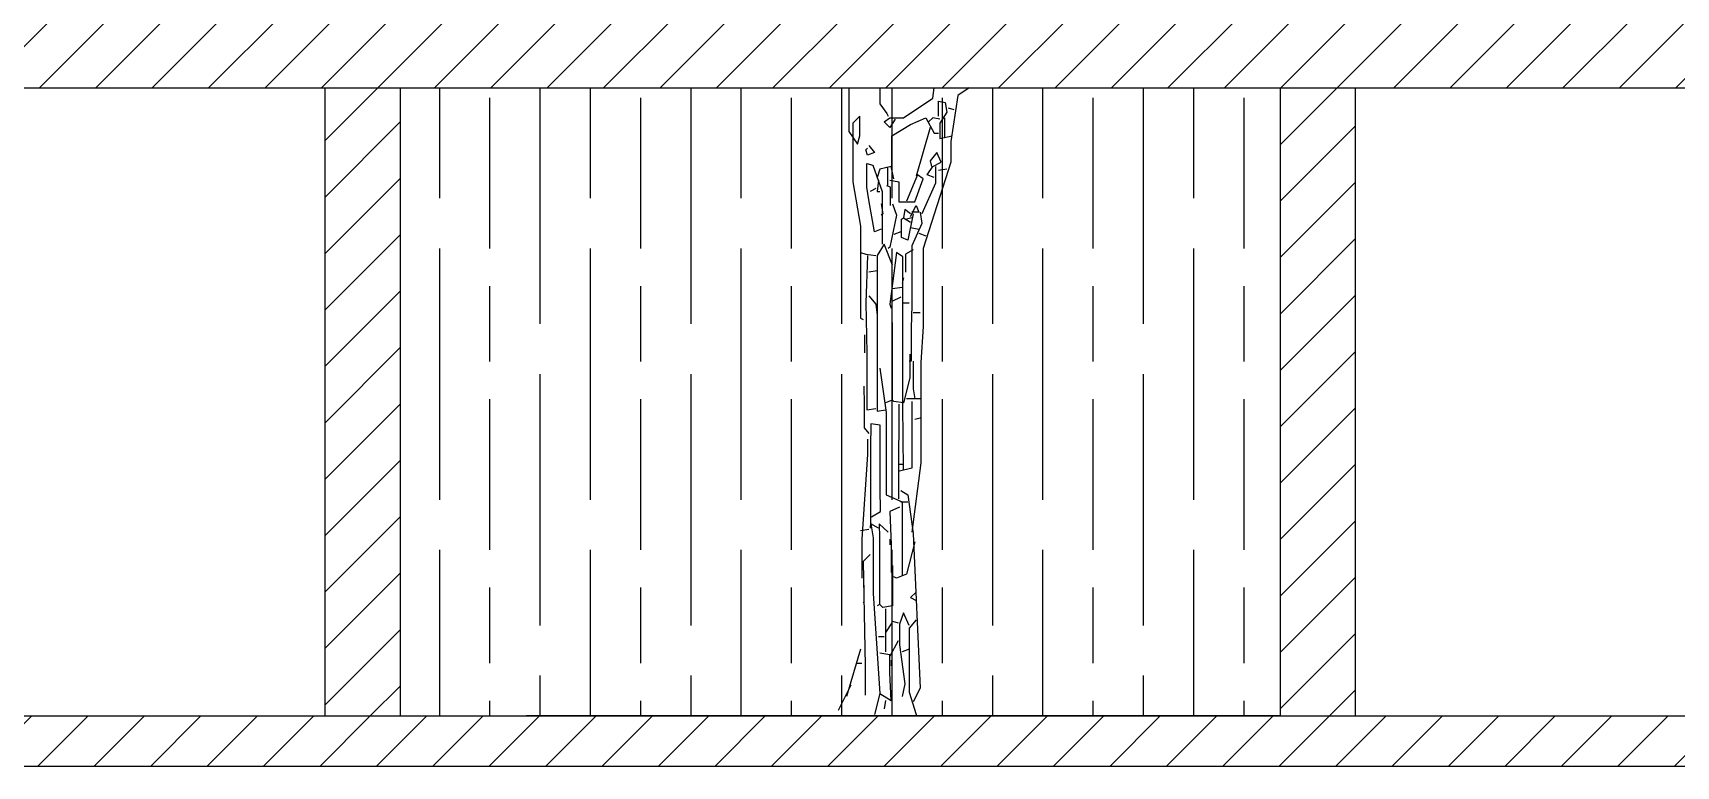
# Model space of a CAD drawing. Header units: millimetres. Extents: x 2004 to 9033, y -135 to 5682.
# Drawn here: x 2658 to 3312, y 2054 to 2346 of the extents above; entities that cross this region are included whole.
import ezdxf

# ---------------------------------------------------------------- set-up
doc = ezdxf.new("R2010")
doc.units = ezdxf.units.MM

msp = doc.modelspace()

# ---------------------------------------------------------------- hatches: boundary and pattern name
at = {"transparency": 33554508}
h = msp.add_hatch(dxfattribs=at)
h.set_pattern_fill('GOST_WOOD', color=256, scale=10)
h.paths.add_polyline_path([(2004.42, 2654), (2004.42, 2054), (2204.42, 2054), (2204.42, 2074), (2354.42, 2074), (2354.42, 2324), (2204.42, 2324), (2204.42, 2354), (2354.42, 2354), (3654.42, 2354), (3804.42, 2354), (3804.42, 2324), (3654.42, 2324), (3654.42, 2074), (3804.42, 2074), (3804.42, 2054), (4004.42, 2054), (4004.42, 2654)])
h.paths.add_polyline_path([(3154.42, 2324), (2854.42, 2324), (2854.42, 2074), (3154.42, 2074)], flags=17)
h = msp.add_hatch(dxfattribs=at)
h.set_pattern_fill('ANSI31', color=256, scale=5)
h.paths.add_polyline_path([(2804.42, 2074), (2804.42, 2324), (2774.42, 2324), (2774.42, 2074)])
h.paths.add_polyline_path([(3154.42, 2074), (3184.42, 2074), (3184.42, 2324), (3154.42, 2324)])
h.paths.add_polyline_path([(3654.42, 2324), (3624.42, 2324), (3624.42, 2074), (3654.42, 2074)])
h.paths.add_polyline_path([(3654.42, 2324), (3804.42, 2324), (3804.42, 2354), (3654.42, 2354), (2354.42, 2354), (2204.42, 2354), (2204.42, 2324), (2354.42, 2324)])
h.paths.add_polyline_path([(2354.42, 2074), (2384.42, 2074), (2384.42, 2324), (2354.42, 2324)])
h = msp.add_hatch(dxfattribs=at)
h.set_pattern_fill('GOST_WOOD', color=256, scale=10)
h.paths.add_polyline_path([(3154.42, 2324), (3016.71, 2324), (3016.22, 2319.83), (3004.59, 2312.08), (3001.64, 2312.08), (2999.06, 2308.2), (2996.84, 2310.41), (2998.86, 2311.93), (2997.95, 2313.74), (2995.18, 2317.61), (2995.18, 2324), (2854.42, 2324), (2804.42, 2324), (2804.42, 2074), (3154.42, 2074)])
h.paths.add_polyline_path([(3004.32, 2241.04), (3004.32, 2244.57), (2999.88, 2243.93), (2999.16, 2238.66)], flags=16)
h.paths.add_polyline_path([(3008.59, 2274.43), (3007.31, 2268.35), (3010.81, 2267.76), (3011.79, 2270), (3011.24, 2274.43)], flags=16)
h.paths.add_polyline_path([(3002.93, 2110.96), (3002.93, 2110.54), (3003.08, 2110.92)], flags=16)
h.paths.add_polyline_path([(2991.42, 2150.5), (2991.44, 2150.48), (2991.44, 2150.96)], flags=16)
h.paths.add_polyline_path([(3000.17, 2117.74), (3000.17, 2133.8), (2999.61, 2142.1), (2999.61, 2131.03)], flags=16)
h.paths.add_polyline_path([(2989.64, 2238.44), (2990.21, 2257.68), (2989.64, 2257.82), (2994.03, 2257.19), (2994.07, 2257.26), (2994.07, 2232.35), (2994.07, 2201.34), (2994.07, 2195.25), (2997.51, 2195.83), (2997.67, 2194.7), (2997.67, 2162.03), (3004.04, 2159.26), (3006.65, 2159.26), (3008.47, 2146.53), (3009.67, 2119.91), (3007.36, 2121.06), (3009.52, 2123.22), (3008.68, 2141.89), (3005.7, 2130.47), (3004.04, 2129.76), (3004.04, 2159.26), (2997.67, 2162.03), (2997.67, 2194.7), (2997.51, 2195.83), (2994.07, 2195.25), (2994.07, 2196.44), (2989.92, 2195.81), (2989.92, 2218.51), (2989.09, 2225.7), (2989.09, 2218.51), (2989.92, 2218.51)], flags=16)
h.paths.add_polyline_path([(2992.97, 2266.68), (2990.75, 2279.41), (2989.92, 2284.39), (2989.92, 2293.8), (2992.41, 2293.25), (2994.1, 2288.33), (2995.18, 2291.59), (2999.89, 2292.77), (2999.89, 2304.88), (3007.36, 2309.31), (3013.45, 2312.08), (3016.78, 2305.99), (3018.99, 2305.99), (3018.99, 2309.86), (3020.93, 2312.96), (3020.93, 2304.2), (3018.99, 2303.77), (3018.99, 2305.99), (3016.78, 2305.99), (3015.27, 2308.74), (3009.81, 2289.62), (3012.34, 2287.71), (3009.02, 2278.58), (3002.66, 2278.58), (3002.66, 2286.61), (2998.23, 2287.29), (2998.23, 2292.35), (2995.18, 2291.59), (2994.1, 2288.33), (2996.01, 2282.73), (2996.01, 2275.81), (2996.29, 2273.87), (2996.01, 2273.6), (2996.01, 2267.89)], flags=16)
h.paths.add_polyline_path([(3017.33, 2288.05), (3014.01, 2289.38), (3015.82, 2292.09), (3015.11, 2294.91), (3017.88, 2298.23), (3019.54, 2294.36), (3017.33, 2293.25)], flags=16)
h.paths.add_polyline_path([(2999.06, 2098.36), (2999.06, 2097.81), (2999.34, 2098.32)], flags=16)
h = msp.add_hatch(dxfattribs=at)
h.set_pattern_fill('ANSI31', color=256, scale=5)
h.paths.add_polyline_path([(3804.42, 2074), (2204.42, 2074), (2204.42, 2054), (3804.42, 2054)])

# ---------------------------------------------------------------- linework, layer by layer
for p, q in [((2204.42, 2324), (3654.42, 2324)), ((2774.42, 2074), (2774.42, 2324)), ((2804.42, 2074), (2804.42, 2324)), ((2854.42, 2324), (3154.42, 2324)), ((3154.42, 2324), (3154.42, 2074)), ((3154.42, 2324), (3154.42, 2074)), ((3184.42, 2074), (3184.42, 2324)), ((2204.42, 2074), (3804.42, 2074)), ((3154.42, 2074), (2854.42, 2074)), ((2204.42, 2054), (3804.42, 2054))]:
    msp.add_line(p, q)
at = {"color": 84}
for points in [[(2982.86, 2324), (2982.86, 2306.54), (2986.32, 2301.56), (2987.15, 2304.88), (2987.15, 2312.63), (2984.39, 2309.86), (2984.39, 2286.61), (2987.43, 2268.89), (2987.43, 2232.35), (2988.54, 2231.79)], [(2995.18, 2324), (2995.18, 2317.61), (2997.95, 2313.74), (2998.5, 2312.63)], [(3001.27, 2311.52), (2999.06, 2308.2), (2996.84, 2310.41), (2999.06, 2312.08), (3004.59, 2312.08), (3016.22, 2319.83), (3016.71, 2324)], [(3030.67, 2324), (3026.19, 2320.93), (3023.42, 2302.66), (3023.42, 2294.36), (3012.34, 2260.03), (3012.34, 2229.03), (3011.52, 2214.63), (3011.52, 2174.77), (3007.92, 2147.08)], [(3018.44, 2312.63), (3018.44, 2318.72), (3021.2, 2318.17), (3021.76, 2314.29), (3018.99, 2309.86), (3018.99, 2303.77), (3023.97, 2304.88)], [(3022.31, 2315.95), (3024.53, 2315.4)], [(2999.89, 2292.7), (2999.89, 2304.88), (3007.36, 2309.31), (3013.45, 2312.08), (3016.78, 2305.99), (3018.44, 2305.99)], [(3015.11, 2308.2), (3009.58, 2288.82)], [(3018.99, 2311.52), (3016.22, 2312.08), (3014.56, 2310.41)], [(3020.93, 2312.08), (3020.93, 2304.32)], [(2990.75, 2301), (2992.97, 2298.23), (2990.2, 2297.13), (2989.64, 2299.34), (2990.2, 2299.9)], [(3016.78, 2288.27), (3014.01, 2289.38), (3016.22, 2292.7), (3019.54, 2294.36), (3017.88, 2298.23), (3015.11, 2294.91), (3015.67, 2292.7)], [(2995.73, 2267.78), (2992.97, 2266.68), (2990.75, 2279.41), (2989.92, 2284.39), (2989.92, 2293.8), (2992.41, 2293.25), (2996.01, 2282.73), (2996.01, 2261.69)], [(3000.72, 2287.71), (2999.61, 2292.7), (2995.18, 2291.59), (2994.07, 2288.27)], [(2998.23, 2292.14), (2998.23, 2284.95)], [(2999.06, 2287.16), (3002.66, 2286.61), (3002.66, 2278.58), (3009.02, 2278.58), (3012.34, 2287.71), (3010.13, 2289.38), (3005.7, 2278.86)], [(3017.33, 2292.7), (3017.33, 2286.05), (3011.79, 2273.87)], [(3021.76, 2291.59), (3018.44, 2291.04)], [(2993.52, 2283.84), (2991.31, 2282.73)], [(2994.63, 2287.16), (2994.07, 2282.73), (2995.18, 2282.73)], [(2999.33, 2277.19), (2999.33, 2284.39), (2997.95, 2284.95)], [(2995.73, 2277.75), (2996.29, 2273.87), (2995.73, 2273.32)], [(3000.17, 2277.75), (3001.83, 2273.32), (2999.06, 2260.58), (2998.5, 2260.03)], [(3007.36, 2273.87), (3005.15, 2275.53), (3004.59, 2272.21), (3007.36, 2270.55)], [(3007.36, 2272.77), (3009.58, 2277.19), (3010.68, 2274.43), (3007.92, 2274.43)], [(3008.47, 2273.87), (3006.25, 2263.35), (3003.76, 2264.46), (3003.76, 2271.66), (3004.59, 2272.21)], [(3007.92, 2272.21), (3005.7, 2271.66)], [(3011.24, 2274.43), (3011.79, 2270), (3007.92, 2261.14), (3007.92, 2237.33), (3007.64, 2228.47), (3007.64, 2215.18), (3006.81, 2215.18)], [(3003.49, 2266.68), (3000.72, 2265.57)], [(3007.36, 2268.34), (3010.68, 2267.78)], [(3010.68, 2266.12), (3013.45, 2265.01)], [(2987.43, 2258.37), (2989.64, 2257.82), (2993.52, 2257.26)], [(2990.2, 2257.26), (2989.64, 2238.44), (2989.92, 2218.51), (2989.92, 2195.81), (2993.52, 2196.36)], [(3000.17, 2253.39), (2996.84, 2261.69), (2994.07, 2257.26), (2994.07, 2232.35), (2994.07, 2201.34), (2994.07, 2195.25), (2997.4, 2195.81)], [(3004.59, 2172), (3004.32, 2197.47), (3004.32, 2256.71), (3001.83, 2258.37), (2999.06, 2237.88), (2999.61, 2236.22)], [(3008.47, 2259.48), (3005.42, 2257.82), (3005.42, 2250.62)], [(2994.07, 2251.17), (2990.75, 2250.62)], [(3004.04, 2244.53), (3000.17, 2243.97)], [(3004.59, 2248.4), (3004.04, 2246.19)], [(2990.75, 2241.21), (2993.52, 2237.88), (2994.07, 2233.46)], [(3003.49, 2240.65), (2999.89, 2238.99), (3000.03, 2222.38), (3000.03, 2199.68), (2997.4, 2198.57)], [(3004.59, 2238.44), (3006.81, 2238.44)], [(3008.47, 2234.56), (3011.24, 2234.56)], [(2989.09, 2225.7), (2989.09, 2218.51)], [(3007.09, 2217.95), (3007.09, 2208.54), (3004.59, 2198.57), (3000.72, 2199.13), (3000.17, 2199.68)], [(2995.18, 2212.42), (2997.67, 2194.7), (2997.67, 2162.03), (3004.04, 2159.26), (3004.04, 2129.92)], [(3008.47, 2215.18), (3008.47, 2204.11), (3009.02, 2200.24)], [(2988.81, 2205.22), (2988.95, 2198.02), (2988.95, 2188.61), (2990.75, 2186.39)], [(3002.66, 2198.02), (3002.52, 2169.23), (3002.52, 2160.37)], [(3007.92, 2199.13), (3007.92, 2188.61), (3007.92, 2172.55), (3002.93, 2171.44)], [(3011.24, 2200.24), (3005.7, 2200.24)], [(2991.86, 2153.17), (2995.46, 2155.39), (2995.32, 2164.8), (2995.32, 2189.72), (2991.58, 2190.27), (2991.44, 2180.86), (2991.44, 2150.96), (2991.31, 2148.74)], [(3011.24, 2192.48), (3009.02, 2191.93)], [(2990.2, 2184.18), (2990.2, 2178.09), (2987.98, 2144.31), (2987.98, 2128.81)], [(3002.38, 2174.21), (3004.59, 2174.21)], [(3003.49, 2163.69), (3006.25, 2162.03), (3008.47, 2146.53), (3011.24, 2085.07), (3008.47, 2079.54)], [(3003.49, 2159.26), (3006.25, 2159.26)], [(3002.93, 2157.05), (2999.06, 2155.39), (2999.61, 2142.1), (2999.61, 2131.03)], [(2990.75, 2148.19), (2987.43, 2147.64)], [(2994.63, 2148.74), (2991.58, 2150.41), (2992.55, 2144.87), (2992.55, 2122.72), (2995.18, 2082.86), (2992.97, 2074.55)], [(2998.5, 2147.08), (2994.91, 2150.41), (2995.04, 2144.87), (2995.04, 2118.29), (2994.07, 2117.74)], [(2991.31, 2138.22), (2988.54, 2135.46), (2989.37, 2093.93), (2989.37, 2082.3)], [(2999.06, 2144.31), (2999.06, 2142.1)], [(3009.02, 2143.21), (3005.7, 2130.47), (3001.83, 2128.81), (3000.72, 2129.37)], [(3000.17, 2133.8), (3000.17, 2117.74), (2996.29, 2117.19), (2995.18, 2118.29)], [(2988.81, 2126.04), (2988.81, 2119.4), (2988.54, 2118.85)], [(3009.58, 2123.28), (3007.36, 2121.06), (3009.58, 2119.95)], [(2999.89, 2117.19), (2999.89, 2111.09), (2997.4, 2107.22)], [(2997.4, 2116.63), (2997.4, 2099.47)], [(3006.81, 2109.99), (3004.59, 2114.97), (3002.93, 2110.54), (3002.93, 2102.24), (3005.15, 2086.73), (3004.04, 2081.75)], [(3009.58, 2112.2), (3006.81, 2108.88), (3006.81, 2083.41), (3009.58, 2074.55), (3009.58, 2074)], [(2994.63, 2105.56), (2996.84, 2105.56)], [(3000.17, 2111.65), (3002.38, 2111.09)], [(2987.43, 2100.58), (2981.89, 2081.75)], [(2995.18, 2082.86), (2999.61, 2080.09), (2999.06, 2091.16), (2999.06, 2098.36), (2995.18, 2098.91)], [(3002.38, 2103.9), (2999.06, 2097.81)], [(3006.81, 2100.58), (3004.04, 2099.47)], [(2985.77, 2095.04), (2987.98, 2095.04)], [(2999.61, 2096.15), (2999.61, 2093.93)], [(2983.56, 2086.18), (2978.57, 2076.21)], [(2997.4, 2080.09), (2996.84, 2076.77)]]:
    msp.add_lwpolyline(points, dxfattribs=at)

doc.saveas('drawing.dxf')
